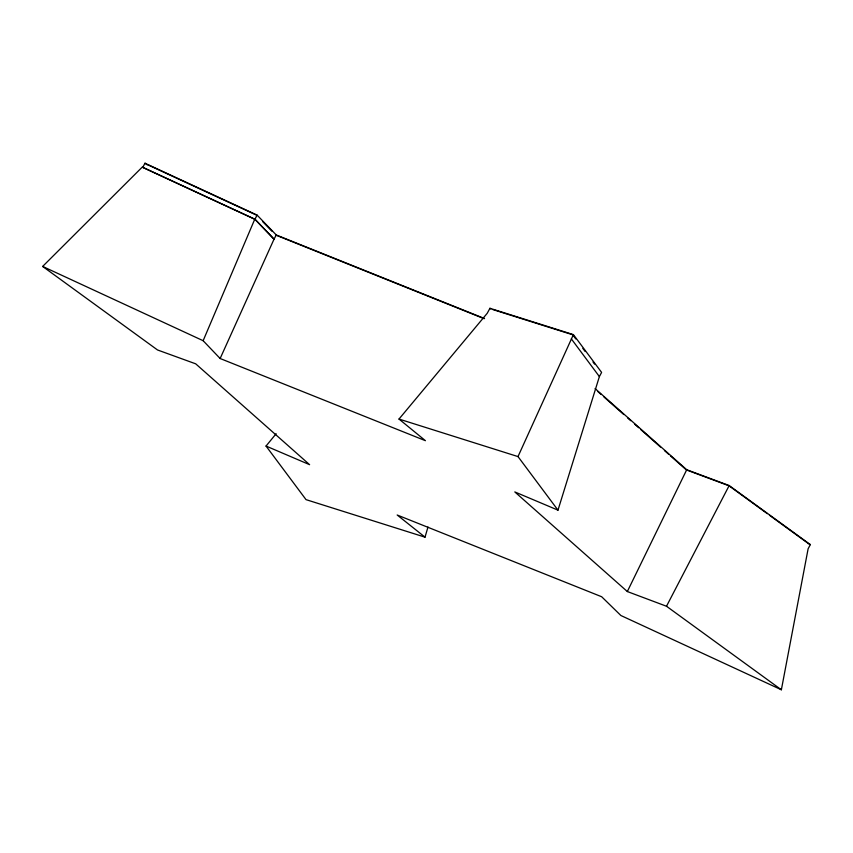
<?xml version="1.0" encoding="UTF-8"?>
<svg xmlns="http://www.w3.org/2000/svg" width="853" height="853" viewBox="0 0 853 853"><rect width="100%" height="100%" fill="white"/><g stroke="black" fill="none" stroke-linecap="round" stroke-linejoin="round"><path stroke-width="1.28" d="M427.982 527.015L425.018 537.166L397.178 514.999L601.674 596.748L620.888 615.514L781.369 689.778L808.122 548.778L810.35 544.598L729.187 485.538L686.74 469.726L595.074 388.563M781.369 689.778L666.502 606.248L627.328 591.545L514.807 491.925L557.979 510.158L599.382 376.589L601.61 372.409L573.397 334.611L489.953 308.285L487.212 313.296L399.001 419.058L425.423 440.692L220.138 358.516L203.142 340.71L42.65 266.435L142.248 167.103L254.78 219.178L274.037 239.149L220.138 358.516M203.142 340.71L254.78 219.178M557.979 510.158L518.006 456.59L573.397 334.611M627.328 591.545L686.74 469.726M666.502 606.248L729.187 485.538M144.978 163.222L142.75 167.401L255.239 219.456L274.037 239.149L276.265 234.97L257.116 215.116L144.978 163.222L147.132 164.778M254.898 219.296L257.116 215.116M425.018 537.166L306.024 499.634L266.04 446.055L276.137 433.719M492.938 309.618L572.662 334.76L575.796 338.95M571.307 338.833L599.382 376.589M399.001 419.058L518.006 456.59M276.265 234.97L484.568 318.553M275.572 235.001L483.992 318.638M266.04 446.055L309.607 464.682L195.7 363.826L157.517 349.965L42.65 266.435M147.548 164.693L256.305 215.02M807.951 543.489L810.35 544.598M767.327 513.687L729.006 485.805L686.292 469.886L670.415 455.833M769.459 515.244L807.78 543.126M489.953 308.285L490.88 309.063M597.985 391.708L600.96 394.342M603.935 396.976L623.778 414.547M627.744 418.055L630.73 420.7M634.696 424.208L638.662 427.726M640.646 429.475L660.489 447.047M664.455 450.565L668.432 454.073M262.724 221.684L271.904 231.195M582.834 348.387L585.179 351.532M592.995 362.013L594.562 364.103"/></g></svg>
